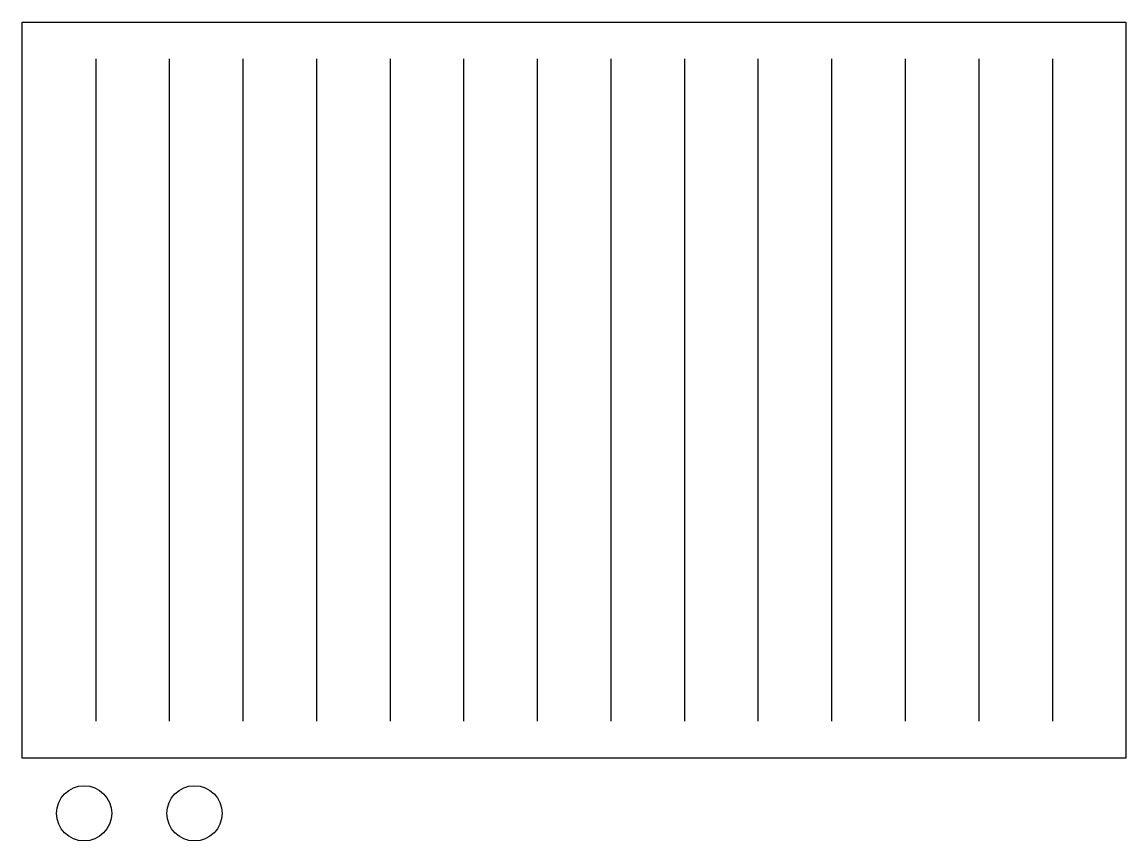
# Model space of a CAD drawing. Header units: millimetres. Extents: x -750 to 750, y -613 to 500.
import ezdxf

# ---------------------------------------------------------------- set-up
doc = ezdxf.new("R2010")
doc.units = ezdxf.units.MM

msp = doc.modelspace()

# ---------------------------------------------------------------- linework, layer by layer
at = {"color": 0, "linetype": 'ByBlock', "lineweight": -2}
for p, q in [((-650, 450), (-650, -450)), ((-550, 450), (-550, -450)), ((-450, 450), (-450, -450)), ((-350, 450), (-350, -450)), ((-250, 450), (-250, -450)), ((-150, 450), (-150, -450)), ((-50, 450), (-50, -450)), ((50, 450), (50, -450)), ((150, 450), (150, -450)), ((250, 450), (250, -450)), ((350, 450), (350, -450)), ((450, 450), (450, -450)), ((550, 450), (550, -450)), ((650, 450), (650, -450))]:
    msp.add_line(p, q, dxfattribs=at)
msp.add_lwpolyline([(-750, 500), (750, 500), (750, -500), (-750, -500)], close=True, dxfattribs=at)
for centre in [(-665.7, -575), (-515.7, -575)]:
    msp.add_circle(centre, 37.5, dxfattribs=at)

doc.saveas('drawing.dxf')
